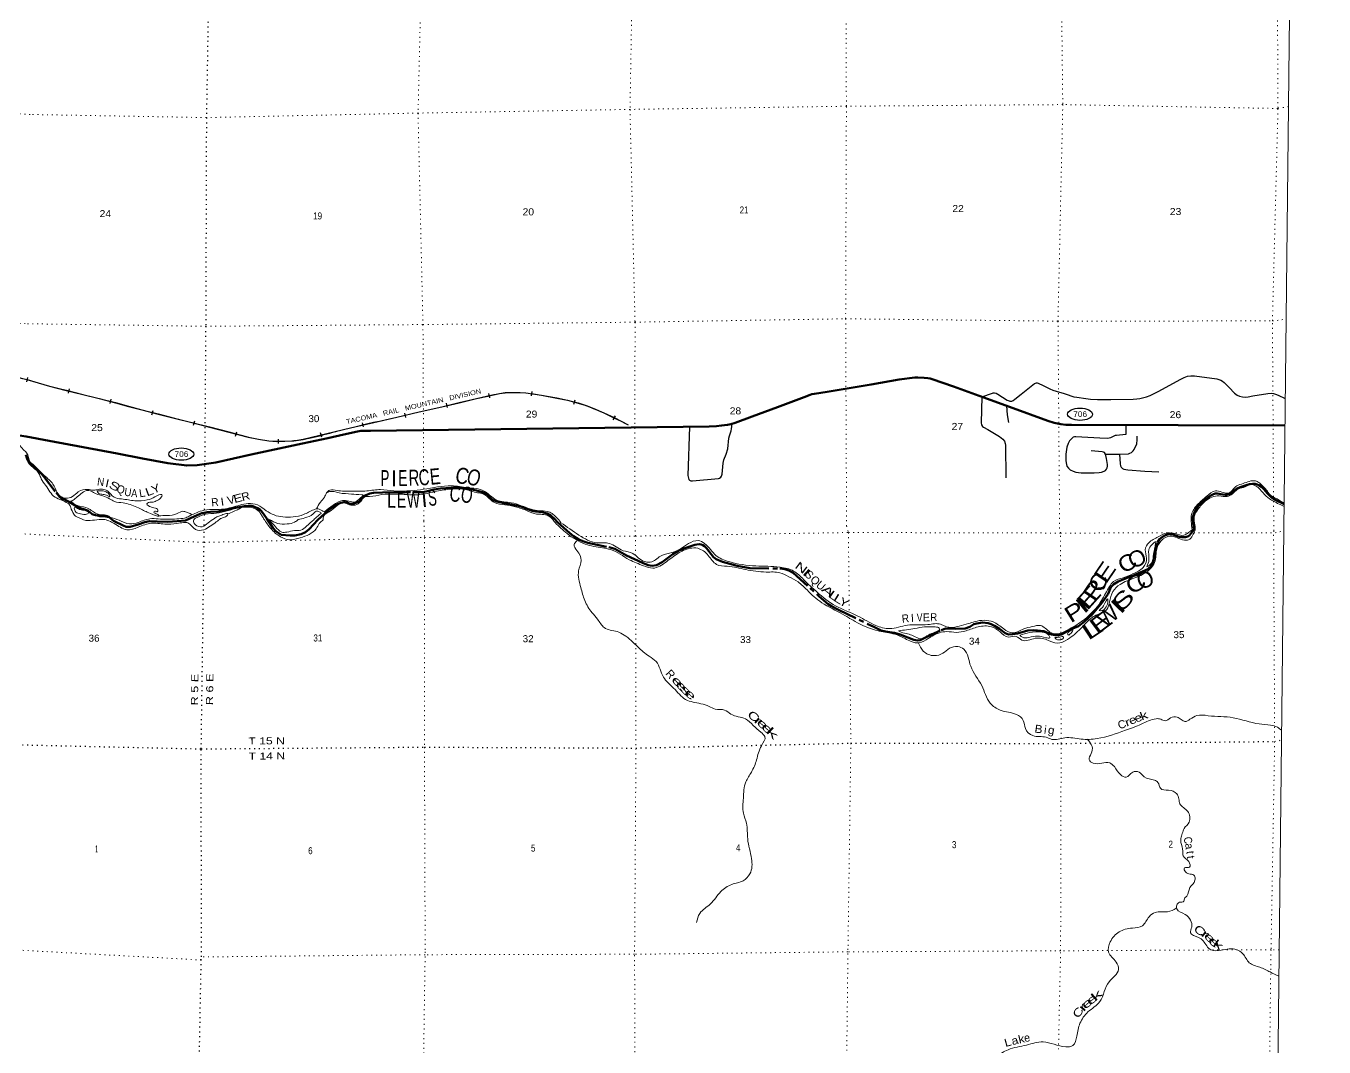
# Model space of a CAD drawing. Header units: feet. Extents: x -518066 to -250644, y -364975 to -177792.
# Drawn here: x -283086 to -250644, y -286384 to -260861 of the extents above; entities that cross this region are included whole.
import ezdxf
from ezdxf.enums import TextEntityAlignment as Align

# ---------------------------------------------------------------- set-up
doc = ezdxf.new("R2010")
doc.units = ezdxf.units.FT
doc.header["$LTSCALE"] = 80
doc.linetypes.add('DOTTED', pattern=[1.5, 0.3, -1.2])
doc.linetypes.add('LONG_DASH_SHORT_DASH', pattern=[9.9, 6, -1.2, 1.5, -1.2])
for name, color, linetype, lineweight in [('11', 7, 'LONG_DASH_SHORT_DASH', 60), ('17', 7, 'Continuous', 25), ('23', 7, 'Continuous', 70), ('29', 7, 'Continuous', 25), ('34', 7, 'Continuous', 25), ('39', 7, 'Continuous', 13), ('4', 7, 'Continuous', 25), ('41', 7, 'Continuous', 13), ('6', 7, 'DOTTED', 25), ('7', 7, 'DOTTED', 13)]:
    doc.layers.add(name, color=color, linetype=linetype, lineweight=lineweight)
doc.layers.add('12', color=7, linetype='Continuous')

msp = doc.modelspace()

# ---------------------------------------------------------------- linework, layer by layer
at = {"layer": '11'}
for points in [[(-283087.03, -271577.6), (-283039.49, -271708.12), (-283030.1, -271729.64), (-283020.43, -271745.38), (-283004.04, -271766.09), (-282988.03, -271782.85), (-282924.73, -271841.37), (-282699.25, -272059.5), (-282649.88, -272116.05), (-282328.86, -272526.43), (-282237.87, -272640.15), (-282199.79, -272668.74), (-282160.74, -272688.52), (-282109.95, -272708.78), (-282035.66, -272739.9), (-281965.95, -272782.08), (-281858.1, -272851.48), (-281812.28, -272877.45), (-281770.01, -272895.8), (-281613.94, -272944.95), (-281571.22, -272961.01), (-281542.3, -272975.05), (-281519.36, -272990.39), (-281449.11, -273047.19), (-281428, -273061.11), (-281409.1, -273070.74), (-281384.98, -273079.27), (-281351.89, -273088.63), (-281302.15, -273099.57), (-281236.92, -273110.01), (-281189.28, -273116), (-281167.81, -273117.21), (-281106.43, -273117.67), (-281088.37, -273118.76), (-281065.98, -273121.96), (-281048.03, -273126.66), (-281004.43, -273140.86)], [(-275790.2, -273204.27), (-275527.43, -272960.39), (-275339.8, -272831.1), (-275217.1, -272778.24), (-275097.38, -272753.93), (-275059.24, -272765.69), (-275007.99, -272794.53), (-274969.52, -272807.98), (-274904.31, -272801.76), (-274841.74, -272784.84), (-274762.1, -272747.46), (-274729.7, -272720.61), (-274666.64, -272638.9), (-274633.19, -272609.36), (-274570.34, -272578.75), (-274490.04, -272549.29), (-274403.18, -272533.41), (-274174.47, -272520.86), (-273420.93, -272515.16), (-273180.09, -272510.43), (-273085.41, -272494.88), (-272894.73, -272446.76), (-272723.77, -272424.25), (-272455.43, -272404.02), (-272233.79, -272404.34), (-272145.84, -272412.09), (-272069.96, -272421.71), (-271955.25, -272446.32), (-271934.71, -272448.75), (-271791.44, -272484.8), (-271677.24, -272517.13), (-271605.29, -272543.05), (-271559.67, -272564.79), (-271515.9, -272603.41), (-271466.42, -272661.15), (-271411.38, -272710.5), (-271319.81, -272747.72), (-271174.87, -272783.16), (-270784.36, -272854.54), (-270694.6, -272880.62), (-270554.32, -272936.04), (-270472.59, -272967.21), (-270406.61, -272987), (-270351.93, -272996), (-270183.71, -273011.47), (-270058.74, -273049.02), (-269956.36, -273106.67), (-269880.98, -273169.87), (-269791.59, -273275.95)], [(-253900.27, -273458.16), (-253924.73, -273200.04), (-253923.08, -273143.16), (-253910.26, -273092.39), (-253887.37, -273033.77), (-253853.7, -272964.87), (-253811.13, -272896.36), (-253747.81, -272816.98), (-253630.2, -272705.43), (-253489.49, -272607), (-253420.05, -272568.79), (-253367.13, -272550.91), (-253344.05, -272547.39), (-253313.7, -272547.3), (-253174.78, -272574.02), (-253117.83, -272577.28), (-253070.58, -272577.04), (-253010.98, -272566.09), (-252971.48, -272546.29), (-252934.14, -272515.64), (-252879.9, -272462.63), (-252830.29, -272427.51), (-252742.17, -272388.19), (-252590.53, -272335.22), (-252510.4, -272315.68), (-252434.27, -272305.04), (-252362.65, -272307.96), (-252317.53, -272320.46), (-252275.33, -272339.16), (-252206.69, -272383.41), (-252173.29, -272412.7), (-252142.71, -272447.8), (-252069.04, -272543.06), (-251954.18, -272649.7), (-251901.39, -272688.68), (-251852.56, -272714.13), (-251643.29, -272811.82)], [(-278973.76, -273165.69), (-279102.27, -273220.95), (-279308.02, -273241.54), (-279537.28, -273253.31), (-279804.75, -273247.43), (-280001.68, -273238.6), (-280119.25, -273268.02), (-280277.97, -273320.96), (-280483.72, -273379.79), (-280577.77, -273376.85), (-280657.13, -273344.49), (-280898.15, -273226.84), (-281004.44, -273140.86)], [(-278973.76, -273165.69), (-278732.81, -273057.63), (-278688.94, -273042.09), (-278633.26, -273028.18), (-278553.47, -273014.72), (-278472.55, -273004.21), (-278285.92, -272993.51), (-278217.34, -272983.52), (-277846.01, -272902.09), (-277621.98, -272864.59), (-277534.12, -272853.44), (-277501.22, -272851.91), (-277443.21, -272858.09), (-277376.69, -272877.21), (-277297.92, -272912.97), (-277233.15, -272955.66), (-277206.74, -272980.75), (-277152.78, -273053.61), (-277058.82, -273186.15)], [(-275790.2, -273204.27), (-276011.67, -273441.09), (-276101.99, -273510.37), (-276212.09, -273562.49), (-276369.65, -273594.82), (-276481.07, -273599.43), (-276707.86, -273578.32), (-276842.35, -273491.89), (-276918.83, -273404.15), (-277056.79, -273189.01)], [(-269791.59, -273275.95), (-269505.59, -273534.25), (-269505.59, -273534.25), (-269397.89, -273617.31), (-269272.43, -273695.28), (-269167.04, -273739.77), (-269046.38, -273781.56), (-268515.99, -273890.88), (-268367.47, -273932.13), (-268081.04, -274099.08), (-267680.69, -274284.14), (-267539.11, -274335.67), (-267432.87, -274351.98), (-267328.82, -274335.66), (-267187.9, -274265.48), (-266916.36, -274061.48), (-266810.78, -273996.84), (-266667.5, -273934.59), (-266365.58, -273828.83), (-266315.34, -273819.13), (-266255.73, -273817.84), (-266212.61, -273824.6), (-266170.95, -273839.04), (-266123.62, -273868.05), (-266077.01, -273912.3), (-265906.46, -274139.52), (-265839.47, -274191.08), (-265680.03, -274257.2), (-265309.5, -274355.56), (-264995.86, -274410.01), (-264248.99, -274426.37), (-264119.87, -274443.01), (-264023.66, -274472.48), (-263914.34, -274533.49), (-263258.43, -275120.26), (-263040.46, -275312.09), (-262954.53, -275367.53), (-262776.05, -275453.34), (-261899.32, -275882.44), (-261713.64, -275970.81), (-261602.14, -275997.71), (-261379.49, -276026.64), (-261234.94, -276071.98), (-260896.53, -276201.46), (-260801.53, -276220.49), (-260737.22, -276211.97), (-260667.8, -276181.37), (-260210.75, -275963.23), (-260097.22, -275924.8), (-259853.54, -275931.1), (-259609.35, -275924.63), (-259500.13, -275876.38), (-259398.04, -275816.61), (-259318.15, -275793), (-259182.43, -275776.01), (-259041.6, -275787.34), (-258958.89, -275815.65), (-258883.55, -275853.11), (-258758.24, -275930.71), (-258614.33, -276039.21), (-258527.94, -276068.32), (-258419.79, -276067.78), (-258304.5, -276047.68), (-258050.05, -275972.39), (-257902.51, -275963.67), (-257801.77, -275968.32), (-257645.12, -275991.42), (-257453.96, -276069.97), (-257364.43, -276090.51), (-257283.84, -276088.33), (-257203.79, -276070.2), (-256960.84, -275937.43), (-256783.54, -275860.72), (-256629.81, -275751.09), (-256438.58, -275569.45), (-256185.57, -275272.3), (-256042.36, -275057.65), (-255968.83, -274887.04), (-255894.65, -274815.2), (-255788.99, -274750.83), (-255371.25, -274581.04), (-255050.43, -274437.58), (-254966.61, -274362.4), (-254911.1, -274248.89), (-254803.54, -273770.07), (-254753.42, -273689.02), (-254682.3, -273626.87), (-254603.55, -273586.03), (-254546.31, -273572.1), (-254494.99, -273567.53), (-254457.35, -273567.8), (-254397.84, -273579.84), (-254262.11, -273628.5), (-254208, -273639.98), (-254156.22, -273640.28), (-254106.32, -273635.97), (-254059.43, -273625.3), (-254034.75, -273614.85), (-254008.67, -273596.52), (-253994.02, -273579.68), (-253900.27, -273458.16)]]:
    msp.add_lwpolyline(points, dxfattribs=at)
at = {"layer": '17'}
for centre in [(-256742.79, -270565.91), (-279203.09, -271563.63)]:
    msp.add_ellipse(centre, major_axis=(309.24, -1), ratio=0.500121, dxfattribs=at)
at = {"layer": '23'}
for points in [[(-283081.44, -271126.19), (-282507.57, -271229.34), (-281657.28, -271389.65), (-280808.96, -271545.92), (-280173.3, -271672.17), (-279543.58, -271788.31), (-279065.92, -271851.27), (-278806.77, -271837.01), (-278344.14, -271772.69), (-277460.39, -271569.29), (-276174.25, -271299.03), (-275542.26, -271167.83), (-275139.58, -271068.8), (-274798.97, -270997.69), (-274718.3, -270984.94), (-274639.27, -270981.47), (-274473.83, -270980.12), (-266007.45, -270869.44), (-265824.56, -270860.99), (-265700.49, -270851.76), (-265554.96, -270833.36), (-265469.64, -270813.28), (-265359.76, -270778.6), (-264938.47, -270621.41), (-264301.51, -270385.67), (-263640.32, -270136.07), (-263484.82, -270079.51), (-263443, -270066.12), (-263382.43, -270053.87), (-263064.6, -270006.38), (-262712.54, -269951.15), (-261964.09, -269824.99), (-261265.81, -269694.37), (-260871.67, -269649.57), (-260794.06, -269646.95), (-260640.16, -269656.99), (-260546.48, -269667.03), (-260491.27, -269677.07), (-260436.13, -269691.6), (-259901.38, -269869.25), (-259260.73, -270108.16), (-258503.9, -270384.29), (-257550.83, -270728.51), (-257385.64, -270777.32), (-257222.14, -270811.84), (-257092.9, -270827.52), (-256955.16, -270834.29), (-251622.2, -270848.94)], [(-283081.44, -271126.19), (-283413.13, -271068.71)]]:
    msp.add_lwpolyline(points, dxfattribs=at)
at = {"layer": '29'}
for p, q in [((-255599.33, -270838.15), (-255595.32, -271071.48)), ((-256104.95, -271564.45), (-255755.69, -271566.94))]:
    msp.add_line(p, q, dxfattribs=at)
for points in [[(-259198.43, -270130.89), (-258933.58, -270035.63), (-258909.16, -270031.38), (-258878.39, -270031.38), (-258834.86, -270039.88), (-258793.48, -270061.12), (-258559.98, -270218.28), (-258514.33, -270235.27), (-258495.22, -270239.52), (-258466.57, -270239.52), (-258444.28, -270237.4), (-258414.56, -270224.65), (-258368.93, -270188.55), (-258211.84, -270061.12), (-257876.45, -269802.01), (-257854.15, -269789.26), (-257830.8, -269782.89), (-257809.57, -269782.89), (-257787.29, -269789.26), (-257664.18, -269844.48), (-257494.36, -269933.69), (-257424.29, -269965.54), (-257341.52, -269993.15), (-257141.98, -270044.13), (-257084.65, -270063.24), (-256925.46, -270120.58), (-256893.6, -270129.08), (-256825.67, -270141.82), (-256594.31, -270175.8), (-256480.73, -270186.42), (-256302.42, -270194.91), (-255970.22, -270201.29), (-255414.06, -270192.8), (-255324.9, -270184.29), (-255248.49, -270171.55), (-255082.91, -270133.33)], [(-255082.91, -270133.33), (-254987.39, -270097.21), (-254770.87, -269986.77), (-254240.18, -269697.93), (-254138.29, -269646.96), (-254057.62, -269617.22), (-253972.71, -269608.73), (-253883.56, -269608.73), (-253318.91, -269685.18), (-253269.02, -269697.93), (-253225.5, -269714.92), (-253177.75, -269742.53), (-253136.35, -269774.39), (-253017.48, -269901.82), (-252877.37, -270041.99), (-252812.63, -270086.6), (-252758.5, -270114.2), (-252683.14, -270131.2), (-252605.66, -270135.44), (-252540.92, -270131.2), (-252427.35, -270109.96), (-252045.26, -270046.24), (-251951.86, -270041.99), (-251904.1, -270050.49), (-251858.45, -270063.23), (-251789.47, -270090.84), (-251616.46, -270173.67)], [(-259198.43, -270130.89), (-259213.8, -270780.05), (-259204.24, -270831.02), (-259179.84, -270869.26), (-259155.42, -270890.49), (-259048.23, -270949.96), (-258751.05, -271124.12), (-258673.56, -271189.95), (-258632.17, -271243.05), (-258609.88, -271294.02), (-258602.46, -271340.75), (-258598.21, -272152.05)], [(-258517.53, -270776.33), (-258551.51, -270584.66), (-258573.17, -270359.27)], [(-266503.78, -270885.2), (-266543.04, -272098.98), (-266530.3, -272162.7), (-266517.56, -272196.68), (-266499.52, -272217.91), (-266483.6, -272226.41), (-266465.56, -272232.78), (-266428.41, -272230.66), (-265778.86, -272175.44), (-265754.44, -272166.94), (-265719.42, -272141.46), (-265701.38, -272113.85), (-265685.46, -272065), (-265658.92, -271791.02), (-265643, -271708.2), (-265583.57, -271563.78), (-265545.36, -271432.1), (-265515.64, -271164.5), (-265501.84, -271102.91), (-265485.92, -271058.31), (-265462.04, -270979.71), (-265451.96, -270930.88), (-265438.3, -270803.39)], [(-255595.32, -271071.48), (-255831.23, -271094.37), (-255860.93, -271100.74), (-255899.16, -271115.61), (-255979.82, -271158.09), (-256013.77, -271164.46), (-256043.5, -271168.71), (-256247.28, -271164.46), (-256850.14, -271130.48), (-256877.72, -271130.48), (-256913.82, -271143.22), (-256964.77, -271187.82), (-257002.96, -271228.17), (-257041.18, -271300.38), (-257068.78, -271391.71), (-257096.38, -271567.99), (-257098.48, -271644.45), (-257096.38, -271733.65), (-257081.5, -271822.85), (-257068.78, -271861.08), (-257032.68, -271914.17), (-256985.99, -271954.53), (-256915.93, -271992.75), (-256845.89, -272016.12), (-256782.19, -272026.74), (-256716.41, -272030.99), (-256391.63, -272028.86), (-256264.25, -272022.49), (-256204.83, -272011.87), (-256139.01, -271990.63), (-256107.18, -271969.39), (-256081.69, -271941.78), (-256066.85, -271905.68), (-256056.22, -271863.2), (-256056.24, -271818.6), (-256079.59, -271672.06), (-256104.95, -271564.45)], [(-255755.69, -271566.94), (-255531.92, -271553.12), (-255495.28, -271542.5), (-255457.63, -271521.26), (-255429.47, -271498.97), (-255410.93, -271478.79), (-255392.85, -271449.05), (-255326.02, -271304.63), (-255319.62, -271283.39), (-255315.4, -271234.55), (-255311.16, -271115.61)], [(-256104.95, -271564.45), (-256130.53, -271525.51), (-256151.74, -271512.77), (-256185.72, -271506.4), (-256463.8, -271483.03)], [(-255755.69, -271566.94), (-255741, -271803.74), (-255730.9, -271854.71), (-255713.41, -271886.57), (-255682.08, -271919.49), (-255647.6, -271935.42), (-255547.83, -271952.41), (-255121.17, -271990.64), (-254775.16, -272005.51)]]:
    msp.add_lwpolyline(points, dxfattribs=at)
at = {"layer": '34'}
for p, q in [((-283067.46, -269753.67), (-283036.55, -269647.46)), ((-282024.79, -270040.84), (-281998.92, -269933.3)), ((-280984.58, -270297.58), (-280957.22, -270190.41)), ((-271493.57, -270156.91), (-271517.2, -270048.85)), ((-270450.27, -270107.22), (-270434.59, -269997.73)), ((-269391.53, -270315.72), (-269363.91, -270208.61)), ((-279936.29, -270581.2), (-279909.36, -270473.92)), ((-273595.34, -270643.68), (-273620.11, -270535.88)), ((-272550.88, -270400.46), (-272576.03, -270292.75)), ((-278895.88, -270840.15), (-278868.83, -270732.9)), ((-274653.97, -270884.82), (-274678.83, -270777.04)), ((-268406.3, -270702.72), (-268356.05, -270604.19)), ((-277845.48, -271113.2), (-277817.49, -271006.19)), ((-276777.43, -271295.86), (-276778.58, -271185.25)), ((-275695.08, -271138.1), (-275721.36, -271030.65))]:
    msp.add_line(p, q, dxfattribs=at)
for points in [[(-283380.45, -269624.67), (-283063.76, -269697.98)], [(-283063.74, -269697.98), (-282777.66, -269778.82), (-282496.22, -269860.73), (-282080.4, -269968.62), (-281662.53, -270069.13), (-281256.53, -270171.81), (-280850.76, -270275.39), (-280521.21, -270367.15), (-280191.52, -270458.15), (-279784.69, -270560.27), (-279377.81, -270662.35), (-278939.87, -270772.74), (-278501.96, -270883.21), (-278014.94, -271009.73), (-277528.03, -271137.12), (-277272.23, -271191.02), (-277012.97, -271228.06), (-276814.48, -271241.64), (-276615.8, -271239.57), (-276387.83, -271227.11), (-276161.89, -271193.34), (-275566.13, -271047.67), (-274972.1, -270902.16), (-274396.37, -270769.38), (-273820.6, -270636.75), (-273255.92, -270506.98), (-272691.25, -270377.18), (-272257.32, -270275.83), (-271823.57, -270173.64), (-271539.44, -270108.38), (-271253.71, -270045.88), (-271108.21, -270026.42), (-270961.71, -270020.22), (-270777.71, -270019.24), (-270593.77, -270031.52), (-270205.08, -270087.17), (-269819.21, -270159.02), (-269550.06, -270215.75), (-269283.69, -270284.44), (-269088.32, -270349.39), (-268896.93, -270424.71), (-268640.4, -270532.86), (-268388.56, -270650.48), (-268213.51, -270739.75), (-268038.52, -270828.98)], [(-283059.78, -269699.03), (-282778.28, -269780.94), (-282496.8, -269862.85), (-282080.94, -269970.76), (-281663.05, -270071.27), (-281257.07, -270173.95), (-280851.32, -270277.51), (-280521.79, -270369.27), (-280192.08, -270460.27), (-279785.23, -270562.41), (-279378.35, -270664.49), (-278940.41, -270774.88), (-278502.5, -270885.35), (-278015.5, -271011.85), (-277528.53, -271139.26), (-277272.61, -271193.18), (-277013.21, -271230.24), (-276814.54, -271243.84), (-276615.72, -271241.77), (-276387.61, -271229.31), (-276161.47, -271195.5), (-275565.61, -271049.81), (-274971.6, -270904.3), (-274395.87, -270771.52), (-273820.1, -270638.89), (-273255.42, -270509.12), (-272690.75, -270379.32), (-272256.82, -270277.97), (-271823.07, -270175.78), (-271538.96, -270110.52), (-271253.33, -270048.04), (-271108.01, -270028.62), (-270961.65, -270022.42), (-270777.77, -270021.44), (-270593.99, -270033.7), (-270205.44, -270089.35), (-269819.63, -270161.18), (-269550.56, -270217.89), (-269284.31, -270286.56), (-269089.08, -270351.45), (-268897.77, -270426.75), (-268641.3, -270534.88), (-268389.52, -270652.46), (-268214.51, -270741.71), (-268039.52, -270830.94)], [(-283059.78, -269699.03), (-282778.28, -269780.94), (-282496.8, -269862.85), (-282080.94, -269970.76), (-281663.05, -270071.27), (-281257.07, -270173.95), (-280851.32, -270277.51), (-280521.79, -270369.27), (-280192.08, -270460.27), (-279785.23, -270562.41), (-279378.35, -270664.49), (-278940.41, -270774.88), (-278502.5, -270885.35), (-278015.5, -271011.85), (-277528.53, -271139.26), (-277272.61, -271193.18), (-277013.21, -271230.24), (-276814.54, -271243.84), (-276615.72, -271241.77), (-276387.61, -271229.31), (-276161.47, -271195.5), (-275565.61, -271049.81), (-274971.6, -270904.3), (-274395.87, -270771.52), (-273820.1, -270638.89), (-273255.42, -270509.12), (-272690.75, -270379.32), (-272256.82, -270277.97), (-271823.07, -270175.78), (-271538.96, -270110.52), (-271253.33, -270048.04), (-271108.01, -270028.62), (-270961.65, -270022.42), (-270777.77, -270021.44), (-270593.99, -270033.7), (-270205.44, -270089.35), (-269819.63, -270161.18), (-269550.56, -270217.89), (-269284.31, -270286.56), (-269089.08, -270351.45), (-268897.77, -270426.75), (-268641.3, -270534.88), (-268389.52, -270652.46), (-268214.51, -270741.71), (-268039.52, -270830.94)], [(-283059.47, -269697.97), (-282777.97, -269779.88), (-282496.51, -269861.79), (-282080.67, -269969.69), (-281662.79, -270070.2), (-281256.8, -270172.88), (-280851.04, -270276.45), (-280521.5, -270368.21), (-280191.8, -270459.21), (-279784.96, -270561.34), (-279378.08, -270663.42), (-278940.14, -270773.81), (-278502.23, -270884.28), (-278015.22, -271010.79), (-277528.28, -271138.19), (-277272.42, -271192.1), (-277013.09, -271229.15), (-276814.51, -271242.74), (-276615.76, -271240.67), (-276387.72, -271228.21), (-276161.68, -271194.42), (-275565.87, -271048.74), (-274971.85, -270903.23), (-274396.12, -270770.45), (-273820.35, -270637.82), (-273255.67, -270508.05), (-272691, -270378.25), (-272257.07, -270276.9), (-271823.32, -270174.71), (-271539.2, -270109.45), (-271253.52, -270046.96), (-271108.11, -270027.52), (-270961.68, -270021.32), (-270777.74, -270020.34), (-270593.88, -270032.61), (-270205.26, -270088.26), (-269819.42, -270160.1), (-269550.31, -270216.82), (-269284, -270285.5), (-269088.7, -270350.42), (-268897.35, -270425.73), (-268640.85, -270533.87), (-268389.04, -270651.47), (-268214.01, -270740.73), (-268039.02, -270829.96)], [(-283059.47, -269697.97), (-282777.97, -269779.88), (-282496.51, -269861.79), (-282080.67, -269969.69), (-281662.79, -270070.2), (-281256.8, -270172.88), (-280851.04, -270276.45), (-280521.5, -270368.21), (-280191.8, -270459.21), (-279784.96, -270561.34), (-279378.08, -270663.42), (-278940.14, -270773.81), (-278502.23, -270884.28), (-278015.22, -271010.79), (-277528.28, -271138.19), (-277272.42, -271192.1), (-277013.09, -271229.15), (-276814.51, -271242.74), (-276615.76, -271240.67), (-276387.72, -271228.21), (-276161.68, -271194.42), (-275565.87, -271048.74), (-274971.85, -270903.23), (-274396.12, -270770.45), (-273820.35, -270637.82), (-273255.67, -270508.05), (-272691, -270378.25), (-272257.07, -270276.9), (-271823.32, -270174.71), (-271539.2, -270109.45), (-271253.52, -270046.96), (-271108.11, -270027.52), (-270961.68, -270021.32), (-270777.74, -270020.34), (-270593.88, -270032.61), (-270205.26, -270088.26), (-269819.42, -270160.1), (-269550.31, -270216.82), (-269284, -270285.5), (-269088.7, -270350.42), (-268897.35, -270425.73), (-268640.85, -270533.87), (-268389.04, -270651.47), (-268214.01, -270740.73), (-268039.02, -270829.96)]]:
    msp.add_lwpolyline(points, dxfattribs=at)
at = {"layer": '34', "lineweight": 13}
for points in [[(-314373.46, -259572.88), (-314089.7, -259784.09), (-313482.81, -259880.42), (-312556.62, -260050.23), (-311592.44, -260246.57), (-310987.68, -260562.31), (-310179.4, -261061.18), (-309762.15, -261204.03), (-309327.75, -261445.69), (-308654.8, -261993.61), (-307969.63, -262527.54), (-307521.76, -262833.75), (-306756.92, -263245.64), (-306074.28, -263624.53), (-305757.46, -263953.67), (-305345.19, -264402.48), (-304913.23, -264688.41), (-303934.95, -265090.23), (-303610.23, -265228.19), (-303223.15, -265399.99), (-302497.89, -265625.78), (-301664.1, -265862.62), (-301339.68, -265955.22), (-300766.88, -266322.05), (-300517.72, -266779.39), (-300284.29, -267198.33), (-300033.87, -267732.19), (-299841.27, -268003.78), (-299622.81, -268098.45), (-299367.09, -268086.77), (-299038, -267981.17), (-298472.43, -267773.11), (-297862.18, -267523.2), (-297523.79, -267496.2), (-297035.25, -267551.15), (-296430.74, -267685.71), (-295484.56, -267869.8), (-294634.68, -268022.78), (-293610.05, -268211.63), (-292744.04, -268360.74), (-291410.09, -268614.93), (-290238.5, -268799.14), (-289450.89, -268939.45), (-289128.97, -268950.55), (-288494.79, -268930.37), (-287719.65, -268903.47), (-287027.51, -268926.11), (-286101.04, -269067.74), (-285327.49, -269203.89), (-284516.1, -269382.68), (-283700.58, -269549.43), (-283059.82, -269697.76)], [(-283060.09, -269700.09), (-282497.09, -269863.91), (-281663.31, -270072.34), (-280851.6, -270278.57), (-280192.36, -270461.33), (-279378.62, -270665.56), (-278502.77, -270886.42), (-277528.78, -271140.33), (-277013.33, -271231.33), (-276615.68, -271242.87), (-276161.26, -271196.58), (-274971.35, -270905.37), (-273819.85, -270639.96), (-272690.5, -270380.39), (-271822.82, -270176.85), (-271253.14, -270049.12), (-270961.62, -270023.52), (-270594.1, -270034.79), (-269819.84, -270162.26), (-269284.62, -270287.62), (-268898.19, -270427.77), (-268390, -270653.45), (-268040.02, -270831.92)], [(-283060.09, -269700.09), (-282497.09, -269863.91), (-281663.31, -270072.34), (-280851.6, -270278.57), (-280192.36, -270461.33), (-279378.62, -270665.56), (-278502.77, -270886.42), (-277528.78, -271140.33), (-277013.33, -271231.33), (-276615.68, -271242.87), (-276161.26, -271196.58), (-274971.35, -270905.37), (-273819.85, -270639.96), (-272690.5, -270380.39), (-271822.82, -270176.85), (-271253.14, -270049.12), (-270961.62, -270023.52), (-270594.1, -270034.79), (-269819.84, -270162.26), (-269284.62, -270287.62), (-268898.19, -270427.77), (-268390, -270653.45), (-268040.02, -270831.92)]]:
    msp.add_spline(points, degree=3, dxfattribs=at)
at = {"layer": '39'}
for points in [[(-286313.08, -271393.56), (-286211.86, -271361.75), (-285948.73, -271416.58), (-285637.95, -271538.3), (-285274.55, -271630.31), (-284990.83, -271637.02), (-284604.82, -271473.57), (-284148.77, -271351.05), (-283660.85, -271263.05), (-283346.96, -271272.06), (-283231.08, -271359.72), (-283127.5, -271471.43), (-283086.15, -271506.66)], [(-283086.15, -271506.66), (-283027.36, -271612.92), (-282992.33, -271735.9), (-282874.88, -271853.58), (-282743.52, -271987.46), (-282508.46, -272204.71), (-282413.03, -272314.15), (-282304.47, -272524.25), (-282206.98, -272627.67), (-282092.83, -272666.89), (-281923.71, -272626.14), (-281777.98, -272506.75), (-281542.4, -272446.48), (-281411.99, -272465.72), (-281315.45, -272452.49), (-281174.73, -272441.66), (-281048.57, -272485), (-280885.25, -272639.28), (-280696.82, -272683.17), (-280361.75, -272728.34), (-280058.23, -272708.88), (-279864.68, -272632.15), (-279725.51, -272571.03), (-279689.39, -272575.37), (-279704.04, -272639.59), (-279805.21, -272719.15), (-279904.04, -272762.53), (-280022.63, -272769.53), (-280067.17, -272807.35), (-280033.39, -272847.87), (-279887.25, -272903.45), (-279787.38, -272966.67), (-279805.79, -273002.71), (-279865.94, -272990.11), (-279892.28, -273014.01), (-279854.37, -273042.5), (-279808.35, -273063.02), (-279774.46, -273091.47), (-279768.57, -273105.6), (-279852.84, -273094.8), (-280055, -273014.6), (-280311.01, -272891.68), (-280479.16, -272825.85), (-280657.54, -272782.05), (-280872.16, -272745.98), (-280996.11, -272680.54), (-281164.18, -272606.66), (-281334.48, -272556.9), (-281456.43, -272491.48), (-281574.81, -272476.36), (-281712.14, -272555.6), (-281831.55, -272653.09), (-281930.68, -272728.64), (-281972.95, -272738.33)], [(-283088.03, -271636.46), (-283046.62, -271741.46), (-282955.28, -271858.9), (-282777.98, -272021.35), (-282728.66, -272120.32), (-282705.11, -272180.86), (-282594.09, -272342.72), (-282357.74, -272638.42), (-282193.69, -272712.26), (-282043.76, -272792), (-281995.88, -272828.62), (-281968.36, -272895.23), (-281887.57, -273066.88), (-281851.84, -273113.45), (-281813.88, -273130.96)], [(-281305.7, -272484.76), (-281155.01, -272482.06), (-281062.94, -272519.06), (-280991.36, -272600.14), (-280989.59, -272626.3), (-281043.64, -272605.71), (-281157.81, -272568.51), (-281268.09, -272545.42), (-281283.99, -272527.18), (-281305.51, -272484.76)], [(-275824.57, -272930.91), (-275727.61, -272763), (-275628.04, -272639.18), (-275570.82, -272533.1), (-275491.84, -272463.41), (-275311.11, -272471.03), (-274961.74, -272490.18), (-274569.93, -272481.56), (-274222.09, -272448.41), (-273892.94, -272481.47), (-273456.98, -272477.25), (-273153.1, -272442.3), (-272447.41, -272355.39), (-272052.08, -272401.1), (-271635.01, -272485.2), (-271497.33, -272586.97), (-271321.7, -272713.2), (-270958.69, -272778.73), (-270459.96, -272939.97), (-270259.42, -272977.93), (-270058.68, -272993.77), (-269833.02, -273140.55), (-269715.59, -273276.84)], [(-275659.95, -273205.92), (-275643.07, -273104.1), (-275504.8, -273002.26), (-275314.6, -272853.1), (-275147.22, -272782.17), (-275000.99, -272827.7), (-274858.44, -272837), (-274716.97, -272743.72), (-274623.57, -272635.94), (-274496.88, -272620.96), (-274189.11, -272575.4), (-273861.56, -272564.2), (-273676.77, -272567.83), (-273327.07, -272579.51), (-273153.1, -272561.11), (-272776.03, -272483.23), (-272401.93, -272434.23), (-272102.74, -272448.92), (-271798.12, -272528.02), (-271659.77, -272557.39), (-271506.13, -272671.36), (-271378.51, -272775.04), (-271115.83, -272827.62), (-270851.14, -272880.23), (-270556.75, -272979.34), (-270324.49, -273063.84), (-270185.93, -273069.07), (-270019.57, -273110.76), (-269919.95, -273200.12), (-269860.58, -273275.11)], [(-275631.4, -273007.18), (-275406.86, -272836.2), (-275174.79, -272721.6), (-275020.26, -272739.04), (-274871.8, -272760.46), (-274716.12, -272651.21), (-274665.28, -272583.28), (-274693.36, -272579.02), (-274950.33, -272560.67), (-275259.42, -272529.8), (-275500.22, -272501.54), (-275568.63, -272529.32)], [(-253941.45, -273457.55), (-253963.86, -273239.67), (-253954.26, -273068.81), (-253817.53, -272834.71), (-253572.45, -272615.65), (-253360.32, -272484.78), (-253199.87, -272512.33), (-253027.32, -272535.97), (-252915.98, -272442.43), (-252822.78, -272356.77), (-252667.56, -272297.8), (-252357.61, -272234.15), (-252271.59, -272273.12), (-252187.92, -272350.28), (-252082.47, -272461.81), (-251987.14, -272581.3), (-251817.32, -272683.35), (-251711.41, -272744.61), (-251643.5, -272783.46)], [(-253861.14, -273458.16), (-253872.34, -273337), (-253888.51, -273127.71), (-253794.42, -272943.52), (-253603.63, -272730.01), (-253267.02, -272606.26), (-253068.3, -272624.1), (-252935.12, -272558.9), (-252811.56, -272447.37), (-252658.4, -272394.41), (-252438.79, -272323.94), (-252247.02, -272442.27), (-252091.89, -272612.56), (-251908.24, -272740.87), (-251768.26, -272810.48), (-251643.83, -272873.71)], [(-281972.95, -272738.33), (-281843.23, -272831.98), (-281586.73, -272900.59), (-281452.79, -272972.16), (-281346.95, -273041.46), (-281164.51, -273081.28), (-281018.15, -273112.73), (-280995.53, -273141.04)], [(-279120.59, -273164.05), (-279007.28, -273114.29), (-278634.28, -272964.73), (-278352.85, -272945.08), (-278151.89, -272936.79), (-277741.18, -272837.83), (-277533.91, -272799.43), (-277303.21, -272833.63), (-277079.54, -272978.38), (-276881.63, -273084.69), (-276665.11, -273132.85), (-276405.95, -273131.1), (-276148.29, -273073.03), (-275892.06, -272952.61), (-275815.53, -272931.16), (-275695.33, -272968.41), (-275631.4, -273007.18)], [(-281880.11, -272910.08), (-281840.87, -273012.99), (-281724.72, -273052.22), (-281552.02, -273059.77), (-281521.62, -273029.87), (-281571.45, -272987.2), (-281705.76, -272955.86), (-281799.83, -272918.83), (-281869.92, -272894.08), (-281880.11, -272910.08)], [(-281813.88, -273130.96), (-281587.52, -273218.71), (-281149.21, -273196.67), (-280878.94, -273297.79), (-280569, -273451.6), (-280283.04, -273391.91), (-279952.45, -273290.4), (-279619.1, -273313.65), (-279317.51, -273298.38), (-279150.44, -273271.78), (-279040.01, -273280.86), (-278846.76, -273447.65), (-278643.85, -273453.58), (-278482.17, -273362.56), (-278328.4, -273259.38), (-278225.26, -273174.86)], [(-279120.59, -273164.05), (-279314.32, -273181.72), (-279781.55, -273181.96), (-279988.68, -273180.26), (-280279.8, -273269.22), (-280497.24, -273309.43), (-280755.54, -273216.46), (-280995.53, -273141.04)], [(-279766.1, -273102.82), (-279559.57, -273097.38), (-279308.04, -273051.32), (-279162.86, -272992.26), (-279074.68, -273015.16), (-278986.17, -273050.53), (-278932.64, -273079.81)], [(-278852.66, -273167.24), (-278599, -273061.57), (-278325.6, -273039.84), (-278053.85, -272979.88), (-277769.96, -272909.97), (-277532.69, -272885.91), (-277358.3, -272927.67), (-277234.68, -273029.3), (-277183.19, -273110.2), (-277137.15, -273188.06)], [(-278374.86, -273173), (-278295.77, -273119.69), (-278187.56, -273087.51), (-278074.47, -273048.5), (-278039.38, -273056.3), (-278051.07, -273087.51), (-278156.36, -273149.92), (-278225.26, -273174.86)], [(-278040.35, -273057.27), (-277974.06, -273033.87), (-277825.88, -272963.65), (-277728.39, -272916.84), (-277691.34, -272897.34)], [(-276281.24, -273198.36), (-276116.92, -273157.77), (-275909.08, -273057.03), (-275803.97, -272985.56), (-275735.93, -273014.31), (-275704.01, -273038.72), (-275722.26, -273056.66), (-275815.34, -273130.26), (-275889.59, -273203.11)], [(-278374.86, -273173), (-278535.63, -273283.59), (-278683.27, -273376.76), (-278849.62, -273332.95), (-278895.01, -273250.04), (-278891.94, -273204.04), (-278852.66, -273167.24)], [(-277137.15, -273188.06), (-276969.55, -273421.02), (-276722.45, -273628.56), (-276498.14, -273703.34), (-276230.35, -273653.3), (-276006.44, -273568.89), (-275834.2, -273427.66), (-275754.52, -273297.64), (-275659.95, -273205.92)], [(-276995.41, -273195.45), (-276803.48, -273293.82), (-276558.44, -273306.18), (-276373.15, -273265.68), (-276281.24, -273198.36)], [(-275889.59, -273203.11), (-276072.69, -273363.06), (-276218.4, -273464.29), (-276377.27, -273474.87), (-276566.55, -273513.33), (-276693.14, -273512.14), (-276850.55, -273377.88), (-276945.93, -273270.35), (-276995.41, -273195.45)], [(-269860.58, -273275.11), (-269561.51, -273546.94), (-269108.01, -273812.74), (-268672.91, -273909.38), (-268476.38, -273949.45), (-268006.68, -274203.33), (-267652.5, -274353.53), (-267422.01, -274414.04), (-267080.76, -274252.27), (-266793.32, -274045.73), (-266492.61, -273917.79), (-266297.68, -273917.6), (-266034.2, -274095.11), (-265825.46, -274320.39), (-265558.66, -274367.16), (-265097.27, -274447.95), (-264585.46, -274511.1), (-264242, -274528.41), (-264021.94, -274627.04), (-263788.14, -274758), (-263565.09, -274959.27), (-263198.52, -275276.57), (-262674.9, -275563.15), (-262251.32, -275806.55), (-261855, -275963.17), (-261475.96, -276039.16), (-261263.57, -276101.51), (-260959.6, -276249.22), (-260758.97, -276281.28), (-260534.83, -276174.75), (-260258.07, -276030.48), (-260074.89, -276000.01), (-259835.94, -276018.35), (-259590.37, -275978.41), (-259287.94, -275880.65), (-258956.36, -275879.74), (-258748.57, -276000.4), (-258530.89, -276135.23), (-258337.83, -276120.94), (-258196.05, -276210.8), (-257862.03, -276167.66), (-257526.97, -276221.11), (-257314.64, -276289.49), (-257054.46, -276195.37), (-256726.18, -275924.83), (-256442.07, -275649.86), (-256345.03, -275592.43), (-256149.52, -275504.99), (-256074.82, -275447.25), (-256006.04, -275255.6), (-255919.02, -274994.88), (-255742.42, -274819.49), (-255375.05, -274657.97), (-255001.11, -274442.18), (-254878.78, -274268.3), (-254821.04, -273922.8), (-254712.58, -273728.66), (-254490.34, -273610.04), (-254129.21, -273714.8), (-253998.76, -273687.08), (-253913.12, -273563.15), (-253861.14, -273458.16)], [(-269715.59, -273276.84), (-269264.51, -273587.95), (-268820.31, -273779.23), (-268504.96, -273794.27), (-268161.14, -273976.55), (-267920.67, -274043.19), (-267775.2, -274165.27), (-267446.53, -274254.87), (-267193.71, -274094.28), (-266941.83, -274026.23), (-266523.58, -273800.81), (-266287.69, -273724.56), (-266123.67, -273800.54), (-265843.29, -274094.89), (-265519.31, -274250.84), (-264845.16, -274357.77), (-264240.58, -274387.59), (-263899.96, -274487.36), (-263652.88, -274696.9), (-263312.44, -275013.96), (-262853.66, -275354.25), (-262291.57, -275613.03), (-261843.78, -275846.59), (-261500.93, -275924.25), (-261057.97, -275839.88), (-260545.37, -275824.58), (-260225.76, -275815.51), (-260109.72, -275866.9), (-259985.4, -275894.22), (-259760.01, -275862.14), (-259532.3, -275799.89), (-259367, -275749.14), (-258910.91, -275757.45), (-258649.43, -275932.92), (-258435.39, -276031.5), (-258147.02, -275931.61), (-257935.45, -275875.25), (-257730.21, -275849.01), (-257492.69, -276010.18), (-257330.39, -276057.98), (-257062.15, -275961.92), (-256862.62, -275854.86), (-256536.63, -275610.29), (-256203.85, -275223.06), (-256006.9, -274869.79), (-255905.03, -274747.5), (-255660.36, -274653.27), (-255412.16, -274550.99), (-255167.46, -274398.37), (-255078.69, -274163.81), (-255110.74, -273954.28), (-255022.55, -273778.06), (-254787.99, -273633.4), (-254571.99, -273536.84), (-254546.86, -273534.78), (-254373.16, -273548.77), (-254148.54, -273593.13), (-254027.27, -273523.85), (-253941.45, -273457.55)], [(-269321.46, -273728.48), (-269387.48, -273826.21), (-269314.61, -273973.77), (-269208.58, -274220.21), (-269273.48, -274479.14), (-269217.43, -274900.15), (-269122.19, -275220.93), (-268936.37, -275526.47), (-268801.33, -275686.68), (-268632.66, -275899.51), (-268314.16, -276001.08), (-268138.16, -276085.22), (-267797.49, -276380.15), (-267510.49, -276616.22), (-267334.98, -276748.64), (-267156.02, -277136.61), (-266899.54, -277410.62), (-266598.98, -277697.12), (-266216.2, -277801.31), (-266009.92, -277871.65), (-265861.88, -277937.42), (-265624.97, -277959.76), (-265467.24, -278061.84), (-265104.74, -278183.95), (-264909.42, -278344.72), (-264722.24, -278515.48), (-264616.83, -278625.11), (-264705.53, -278851.62), (-264825.63, -279204.58), (-264955.3, -279509.17), (-265094.43, -279755.33), (-265156.84, -280165.16), (-265154.58, -280539.4), (-265080.75, -280791.57), (-265048.49, -281180.17), (-265004.77, -281428.04), (-264950.99, -281676.01), (-264992.98, -282053.85), (-265163.53, -282227.28), (-265443.79, -282319.21), (-265722.92, -282499.67), (-265977.2, -282805.1), (-266244.85, -283042), (-266327.57, -283274.6)], [(-255069.71, -274375.58), (-255018.75, -274198.58), (-255026.33, -273953.06), (-254942.64, -273825.08), (-254851.55, -273759.55), (-254862.37, -273835.9), (-254871.06, -273900.2), (-254900.3, -274010.57), (-254928.59, -274225.58), (-255014.24, -274349.51), (-255068.78, -274377.17)], [(-256267.46, -275472.44), (-256153.74, -275354.81), (-256049.52, -275182.77), (-256048.34, -275265.27), (-256110.14, -275415.58), (-256195.15, -275475.14), (-256267.46, -275472.44)], [(-261278.41, -275978.65), (-260871.93, -275924.12), (-260628.35, -275882.15), (-260359.07, -275882.66), (-260260.95, -275917.79), (-260257.3, -275954.04), (-260455.21, -276050.76), (-260725.76, -276176.98), (-260913.92, -276102.78), (-261050.13, -276059.25), (-261208.47, -276017.53), (-261278.41, -275978.65)], [(-258245.09, -276091.64), (-258007.29, -276025.47), (-257685.65, -276014.4), (-257525.61, -276086.32), (-257500.15, -276152.95), (-257596.61, -276152.05), (-257805.2, -276111.86), (-258020.54, -276144.04), (-258183.31, -276142.51), (-258245.09, -276091.64)], [(-257055.09, -276058.55), (-257006.19, -275992.62), (-256919.45, -275959.23), (-256966.43, -276035.24), (-257035.24, -276082.88), (-257055.09, -276058.55)], [(-260777.06, -276287.76), (-260660.54, -276485.41), (-260382.37, -276600.69), (-260174.78, -276540.27), (-260002.73, -276417.15), (-259799.31, -276372.79), (-259647.29, -276442.62), (-259474.71, -276866.73), (-259200.25, -277350.15), (-258985.6, -277786.74), (-258734.18, -277964.13), (-258331.35, -278072.53), (-258162.01, -278218.98), (-258107.77, -278420.68), (-257924.69, -278599.44), (-257585.49, -278640.86), (-257446.65, -278692.9), (-257123.41, -278653.24), (-256715.79, -278685.24), (-256309.75, -278674.97), (-255608.32, -278466.29), (-255210.89, -278313.09), (-254841.78, -278177.74), (-254723.32, -278188.91), (-254617.23, -278230.14), (-254477.79, -278152.99), (-254314.83, -278134.4), (-254210.95, -278195.73), (-254119.02, -278246.9), (-253993.88, -278191.74), (-253824.12, -278096.76), (-253540.81, -278101.43), (-252914.35, -278153.59), (-252266.8, -278306.54), (-251977.73, -278337.42), (-251805.45, -278391.35), (-251706.07, -278466.04)], [(-257371.45, -276144.1), (-257250.79, -276135.18), (-257156.29, -276130.03), (-257172.85, -276178.16), (-257277.62, -276205.34), (-257335.77, -276192.72), (-257371.45, -276144.1)], [(-256565.46, -278690.81), (-256440.36, -278872.92), (-256462.23, -279049.76), (-256513.99, -279200.16), (-256412.38, -279287.63), (-256000.35, -279281.44), (-255884.74, -279375.07), (-255726.04, -279579.76), (-255591.99, -279639.37), (-255425.93, -279512.17), (-255263.17, -279513.7), (-255135.74, -279631.58), (-254883.35, -279712.42), (-254795.48, -279767.56), (-254730.67, -279917.05), (-254528.17, -279963.21), (-254324.13, -280055.67), (-254271.15, -280182.91), (-254246.24, -280303.86), (-254051.22, -280494.81), (-254015.74, -280762.72), (-254139.93, -280922.51), (-254185.91, -281044.36), (-254222.86, -281175.22), (-254219.79, -281269.81), (-254173.78, -281489.54), (-254166.91, -281606.29), (-254026.31, -281747.51), (-254002.95, -281887.49), (-254133.78, -281908.39), (-254106.62, -282005.21), (-253882.52, -282101.88), (-253869.61, -282216.68), (-253994.01, -282396.58), (-254074.54, -282611.09), (-254131.45, -282674.94), (-254148.19, -282741.17), (-254254.95, -282766.32), (-254324, -282838.1), (-254320.94, -282932.69), (-254115.31, -283067.41), (-253982.12, -283211.5), (-253949.7, -283384.83), (-253985.29, -283527.34), (-253777.49, -283645.98), (-253666.36, -283729.57), (-253472.81, -283953.76), (-253215.98, -283961.08), (-252826.01, -283950.66), (-252674.29, -284050.67), (-252511.77, -284275.52), (-252245.66, -284390.68), (-251989.61, -284507.76), (-251773.5, -284611.02)], [(-254336.83, -282914.43), (-254552.74, -283002.94), (-254864.38, -283018.12), (-255016.2, -283127.35), (-255183.24, -283351.11), (-255433.01, -283409.12), (-255767.58, -283506.57), (-255987.12, -283756), (-256029.88, -284011.1), (-255837.46, -284260.37), (-255781.06, -284446), (-256015.23, -284751.62), (-256136.3, -284999.95), (-256247.32, -285248.38), (-256543.32, -285507.15), (-256743.1, -285788.95), (-256822.75, -286116.14), (-256919.48, -286342.57), (-257100.71, -286379.09), (-257666.18, -286257.09), (-258078.92, -286333.69), (-258542.29, -286450.05), (-258825.45, -286630.48), (-259200.26, -287131.94), (-259437.81, -287373.14), (-259722.75, -287531.42), (-259980.54, -287786.52), (-260371.57, -288102.74), (-260637.85, -288404.03), (-260956.41, -288706.84), (-261214.92, -288835.19), (-261291.24, -289029.62), (-261359.25, -289197.98), (-261409.84, -289432.9), (-261454.95, -289722.19), (-261516.53, -289850.37), (-261554.02, -289980.79), (-261712.43, -290146.29), (-261881.86, -290408.25), (-261961.28, -290711.3), (-261933.83, -290979.14), (-261817.56, -291406.75), (-261773.96, -291666.69), (-261660.41, -291965.52), (-261497.38, -292339.25), (-261300.02, -292697.21), (-261168.78, -293034.43), (-260960.81, -293336.15), (-260821.75, -293496.39), (-260745.36, -293622.34)]]:
    msp.add_spline(points, degree=3, dxfattribs=at)
at = {"layer": '4', "lineweight": 13}
msp.add_lwpolyline([(-501256.99, -177792.42), (-469933.03, -178460.37), (-438608.17, -179085.23), (-407282.48, -179667), (-375956.02, -180205.68), (-344628.85, -180701.28), (-313301.03, -181153.78), (-281972.61, -181563.19), (-250643.67, -181929.5), (-252658.03, -364975.08), (-284238.76, -364605.82), (-315818.95, -364193.12), (-347398.54, -363736.98), (-378977.49, -363237.41), (-410555.71, -362694.39), (-442133.14, -362107.95), (-473709.75, -361478.07), (-505285.47, -360804.75)], close=True, dxfattribs=at)
msp.add_lwpolyline([(-501256.99, -177792.42), (-469933.03, -178460.37), (-438608.17, -179085.23), (-407282.48, -179667), (-375956.02, -180205.68), (-344628.85, -180701.28), (-313301.03, -181153.78), (-281972.61, -181563.19), (-250643.67, -181929.5), (-252658.03, -364975.08), (-284238.76, -364605.82), (-315818.95, -364193.12), (-347398.54, -363736.98), (-378977.49, -363237.41), (-410555.71, -362694.39), (-442133.14, -362107.95), (-473709.75, -361478.07), (-505285.47, -360804.75)], close=True, dxfattribs=at)
at = {"layer": '6'}
for p in [(-278629.99, -273074.48), (-278631.96, -273346.1)]:
    msp.add_line(p, (-278630.71, -273169.92), dxfattribs=at)
for points in [[(-278174.03, -227400.45), (-278198.91, -231296.95), (-278275.64, -236402.49), (-278392.54, -241923.81), (-278468.46, -247149.94), (-278529.93, -252541.02), (-278488.23, -257876.87), (-278576.65, -263151.16), (-278594.24, -268367.75), (-278629.15, -272963.69)], [(-278836.35, -310339.69), (-278678.01, -304991.57), (-278662.63, -299871.47), (-278694.66, -294668.43), (-278801.15, -289476.77), (-278804.17, -289378.16), (-278705.91, -284208.54), (-278701.12, -284132.13), (-278705.03, -278931.37), (-278634.97, -273769.53), (-278632.7, -273450.31)], [(-283176.81, -278829.51), (-278705.03, -278931.37), (-273126, -278887.2), (-267843.07, -278910.67), (-262470.24, -278788.11), (-257215.27, -278795.22), (-251877.35, -278746.78), (-251708.67, -278706.81)]]:
    msp.add_lwpolyline(points, dxfattribs=at)
at = {"layer": '7'}
for p, q in [((-273154.34, -270422.15), (-273147.09, -272017.34)), ((-273145.32, -272406.45), (-273145.17, -272438.94)), ((-273144.61, -272562.79), (-273144.51, -272583.91)), ((-251899.91, -273480.01), (-251904.61, -272742.67)), ((-273142.77, -272968.43), (-273141.55, -273236.15)), ((-257221.88, -276196.01), (-257222.04, -276133.17)), ((-278705.91, -284208.54), (-283240.36, -283962.56))]:
    msp.add_line(p, q, dxfattribs=at)
for points in [[(-267528.89, -227527.71), (-267673.73, -231218.42), (-267714.25, -236746.53), (-268007.72, -242037.11), (-267995.19, -247255.98), (-267987.69, -252366.2), (-267900.01, -257714.43), (-267990.05, -262946.48), (-267863.93, -268264.88), (-267868.61, -273298.52)], [(-262576.72, -273359.9), (-262599.92, -268180.38), (-262581.45, -262867.27), (-262605.48, -257587.97), (-262632.68, -252216.13), (-262543.74, -247323.96), (-262672.63, -242087.98), (-262370.49, -236520.03), (-262279.61, -231185.34), (-262219.41, -227589.33)], [(-256866.88, -227650.21), (-256778.2, -231281.91), (-256753, -236872.94), (-257098.69, -242161.06), (-257208.74, -247384.88), (-257198.52, -252197.48), (-257235.03, -257506.42), (-257173.2, -262826.27), (-257293.02, -268239.04), (-257251.65, -273420.43)], [(-251905.3, -272632.75), (-251933.31, -268233.82), (-251794.2, -262907.69), (-251821.89, -257590.15), (-251799.17, -252250.93), (-251815.4, -247436.26), (-252009.71, -242105.19), (-251702.76, -236879.07), (-251533.61, -231563.26), (-251693.72, -227707.85)], [(-273137.37, -247198.76), (-273254.37, -252523.08), (-273163.78, -257772.79), (-273286.27, -263038.74), (-273163.87, -268324.93), (-273155.34, -270201.29)], [(-282981.75, -263073.56), (-283794.32, -263031.78), (-289044.34, -262925.81), (-294378.03, -262937.82), (-299631, -262778.96), (-304936.36, -262756.37), (-308151.63, -262743.39)], [(-251534.45, -262875.38), (-251796.35, -262923.76), (-257173.2, -262826.27), (-262581.45, -262867.27), (-267990.05, -262946.48), (-273286.27, -263038.74), (-278576.65, -263151.16), (-282981.75, -263073.56)], [(-300049.55, -268043.35), (-299745.06, -268044.95), (-294423.45, -268240.19), (-289165.86, -268189.21), (-283965.93, -268272.56), (-283046.5, -268304.08)], [(-283046.5, -268304.08), (-278594.24, -268367.75), (-273163.87, -268324.93), (-267863.93, -268264.88), (-262599.92, -268180.38), (-257293.02, -268239.04), (-251933.31, -268233.82), (-251592.96, -268191.98)], [(-273141.55, -273236.15), (-273123.48, -273646.27), (-273126, -278887.2), (-273109.13, -284001.69), (-273187.49, -289386.65), (-273224.94, -292720.04)], [(-267849.12, -274099.72), (-267850.02, -273613.31), (-267868.61, -273298.52)], [(-262576.72, -273359.9), (-262531.77, -273522.43), (-262508.48, -275515.07)], [(-257222.3, -276030.84), (-257228.64, -273536.03), (-257251.65, -273420.43)], [(-253897.69, -273531.99), (-251865.74, -273529.52), (-251648.31, -273481.2)], [(-251899.91, -273480.01), (-251903.71, -273580.01), (-251877.35, -278746.78), (-251967.92, -283950.68), (-252039.76, -289289.54), (-252052.88, -294584.7), (-252070.4, -299918.04), (-252157.82, -305208.48), (-252178.98, -310508.84)], [(-283111.57, -273559.85), (-278634.97, -273769.53), (-273123.48, -273646.27), (-269471.15, -273623.45)], [(-269211.24, -273621.82), (-267850.02, -273613.31), (-262531.77, -273522.43), (-257228.64, -273536.03), (-254037.94, -273532.15)], [(-267971.25, -298098.1), (-267922.75, -294610.67), (-267864.21, -289394.4), (-267874.08, -283990.5), (-267840.28, -278836.37), (-267848.79, -274272.97)], [(-262506.8, -275659.91), (-262470.24, -278788.11), (-262542.07, -283929.93), (-262602.26, -289307.02), (-262673.08, -294545.3), (-262661.62, -299794.42), (-262676.85, -305099.62), (-262782.54, -310407.99)], [(-257508.03, -310469.6), (-257331.91, -305151.83), (-257334.58, -299828.36), (-257332.06, -294587.42), (-257338.38, -292420.56), (-257343.34, -289320.2), (-257227.25, -283977.73), (-257215.27, -278795.22), (-257221.67, -276279.83)], [(-251766.4, -283952.1), (-251967.92, -283950.68), (-257227.25, -283977.73), (-262544.86, -284004.23), (-267876.87, -284064.8), (-273111.92, -284075.99), (-278701.12, -284132.13)]]:
    msp.add_lwpolyline(points, dxfattribs=at)

# ---------------------------------------------------------------- texts
at = {"layer": '12'}
for s, rotation, width, p in [('P', 0.172, 0.6, (-274111.73, -272363.56)), ('E', 1.209, 0.65, (-273662.5, -272362.04)), ('R', 1.322, 0.7, (-273384.87, -272353.34)), ('C', 4.159, 0.7, (-273122.84, -272341.54)), ('E', 5.498, 0.75, (-272840.88, -272319.25)), ('C', 348.05, 0.85, (-272222.89, -272299.72)), ('O', 345.636, 0.8, (-271940.21, -272340.58)), ('L', 359.598, 0.75, (-273951.15, -272905.3)), ('E', 0.182, 0.65, (-273699.88, -272903.52)), ('W', 2.209, 0.65, (-273396.05, -272901.25)), ('S', 6.159, 0.6, (-272910.08, -272851.78)), ('C', 356.05, 0.7, (-272373.62, -272753.82)), ('O', 352.636, 0.7, (-272090.79, -272778.49)), ('C', 28.149, 1.15, (-255470.05, -274456.42)), ('O', 27.228, 1.05, (-255225.25, -274347.8)), ('E', 55.722, 1.4, (-255957.93, -274625.34)), ('R', 56.379, 1.35, (-256226.88, -275066.83)), ('C', 61.998, 1.15, (-256110.7, -274859.75)), ('C', 32.072, 1.25, (-255246.08, -274964.21)), ('E', 48.117, 1.65, (-256376.29, -275282.27)), ('S', 48.067, 1.45, (-255519.88, -275341.11)), ('P', 31.938, 1.3, (-256778.1, -275675.59)), ('I', 39.661, 1.65, (-256562.09, -275500.48)), ('I', 46.107, 1.85, (-255650.47, -275500.97)), ('E', 36.674, 1.5, (-256105.08, -275930.25)), ('L', 33.276, 1.65, (-256334.31, -276100.8))]:
    msp.add_text(s, height=400, rotation=rotation, dxfattribs=dict(at, width=width)).set_placement(p, align=Align.CENTER)
for s, rotation, p in [('I', 0.182, (-273888.71, -272366.83)), ('I', 5.387, (-273114.37, -272883.35)), ('O', 21.88, (-255037.9, -274886.4)), ('W', 40.11, (-255916.65, -275765.54))]:
    msp.add_text(s, height=400, rotation=rotation, dxfattribs=at).set_placement(p, align=Align.CENTER)
at = {"layer": '17', "width": 1.1}
for p in [(-256739.33, -270634.22), (-279199.64, -271631.94)]:
    msp.add_text('706', height=140, dxfattribs=at).set_placement(p, align=Align.CENTER)
at = {"layer": '34', "width": 1.15}
msp.add_text('TACOMA   RAIL   MOUNTAIN   DIVISION', height=120, rotation=12.972, dxfattribs=at).set_placement((-275068.79, -270816.21))
at = {"layer": '41'}
for s, rotation, width, p in [('N', 352.705, 0.9, (-281229.7, -272355.61)), ('I', 347.894, 1.2, (-281073.5, -272387.46)), ('S', 334.136, 1.45, (-280913.85, -272453.25)), ('Q', 344.225, 0.95, (-280741.69, -272541.37)), ('U', 352.266, 0.9, (-280550.34, -272613.15)), ('A', 357.383, 0.85, (-280383.16, -272637.69)), ('L', 20.602, 1.3, (-279967.82, -272588.03)), ('Y', 23.652, 1.2, (-279801.73, -272517.24)), ('R', 14.487, 1.1, (-277571.24, -272715.07)), ('R', 5.599, 0.95, (-278353.18, -272862.74)), ('I', 8.181, 1.1, (-278164.56, -272850.61)), ('V', 13.887, 1.05, (-277937.46, -272801.89)), ('E', 14.78, 1.25, (-277763.82, -272760.11)), ('N', 323.002, 1.55, (-263767.77, -274481.66)), ('I', 317.633, 2.2, (-263641.89, -274600.6)), ('A', 320.861, 1.7, (-263105.71, -275063.49)), ('L', 324.686, 1.7, (-262952.92, -275185.89)), ('L', 328.42, 1.6, (-262828.01, -275271.14)), ('Y', 331.138, 1.3, (-262688.14, -275357.88)), ('R', 5.761, 0.95, (-261095.76, -275769.73)), ('V', 1.723, 0.8, (-260748.05, -275745.66)), ('R', 1.688, 0.9, (-260394.57, -275738.86)), ('e', 313.911, 2, (-266871.32, -277321.64)), ('e', 312.487, 1.95, (-266772.55, -277430.07)), ('s', 316.124, 2.3, (-266662.44, -277541.15)), ('e', 317.995, 1.9, (-266547.53, -277643.48)), ('C', 324.036, 1.5, (-264959.55, -278197.77)), ('k', 20.677, 1.4, (-255111.65, -278189.52)), ('r', 322.041, 1.95, (-264840.84, -278300.91)), ('e', 319.042, 1.85, (-264739.5, -278387.44)), ('e', 317.418, 1.95, (-264623.91, -278495)), ('B', 352.255, 1.1, (-257789.93, -278533.23)), ('C', 17.912, 1.05, (-255665.49, -278412.94)), ('r', 20.083, 1.35, (-255522.48, -278355.59)), ('e', 21.048, 1.25, (-255395.14, -278299.34)), ('e', 21.113, 1.25, (-255253.41, -278245.65)), ('k', 314.607, 2.3, (-264504.75, -278608.27)), ('g', 349.778, 1.1, (-257475.04, -278558.53)), ('C', 279.597, 0.9, (-254139.26, -281231.83)), ('C', 325.947, 1.45, (-253806.35, -283553.49)), ('r', 323.852, 1.9, (-253668.05, -283638.75)), ('e', 317.414, 1.95, (-253562.33, -283727.71)), ('e', 316.41, 2, (-253456.7, -283836.32)), ('k', 326.616, 1.8, (-253343.83, -283913.01)), ('e', 42.053, 1.9, (-256502.38, -285361.44)), ('e', 39.054, 1.8, (-256387.35, -285269.9)), ('k', 40.456, 2.1, (-256262.19, -285164.78)), ('C', 58.598, 1.35, (-256705.48, -285570.67)), ('r', 50.099, 2.05, (-256595.1, -285448.85)), ('k', 12.898, 1.15, (-258185.3, -286280.9)), ('L', 15.294, 1.15, (-258521.43, -286361.41)), ('a', 15.294, 1.15, (-258346.99, -286315.4))]:
    msp.add_text(s, height=200, rotation=rotation, dxfattribs=dict(at, width=width)).set_placement(p, align=Align.CENTER)
for s, rotation, p in [('L', 8.919, (-280168.81, -272632.58)), ('S', 316.881, (-263577.41, -274650.77)), ('Q', 317.192, (-263427.54, -274794.61)), ('U', 319, (-263284.08, -274925.41)), ('I', 3.723, (-260925.68, -275755.39)), ('E', 1.696, (-260581.11, -275744.77)), ('R', 312.3, (-267052.29, -277131.73)), ('i', 353.202, (-257620.54, -278552.19)), ('a', 277.271, (-254108.62, -281377.13)), ('t', 275.571, (-254082.8, -281527.66)), ('t', 277.571, (-254071.67, -281651.65)), ('e', 11.71, (-258048.58, -286247.96))]:
    msp.add_text(s, height=200, rotation=rotation, dxfattribs=at).set_placement(p, align=Align.CENTER)
at = {"layer": '6'}
for s, rotation, width, p in [('R 5 E', 89.222, 1.35, (-278787.08, -277845.08)), ('R 6 E', 89.222, 1.35, (-278411.93, -277839.82)), ('T 15 N', 0.454, 1.3, (-277527.23, -278822.04)), ('T 14 N', 0.454, 1.3, (-277520.74, -279200.31))]:
    msp.add_text(s, height=175, rotation=rotation, dxfattribs=dict(at, width=width)).set_placement(p)
at = {"layer": '7'}
for s, width, p in [('21', 0.85, (-265248.98, -265547.8)), ('22', 1.1, (-259933.09, -265511.89)), ('24', 1.1, (-281245.18, -265640.05)), ('19', 0.85, (-275907.3, -265696.86)), ('20', 1.1, (-270673.88, -265594.23)), ('23', 1.1, (-254497.22, -265586.4)), ('29', 1.1, (-270592.12, -270649.77)), ('28', 1.1, (-265497.16, -270569.22)), ('26', 1.1, (-254500.73, -270664.12)), ('25', 1.1, (-281453.15, -270987.89)), ('30', 1.05, (-276026.72, -270763.37)), ('27', 1.1, (-259951.17, -270958.61)), ('36', 1.05, (-281520.92, -276251.53)), ('31', 0.85, (-275902.13, -276246.38)), ('35', 1.05, (-254406.31, -276163.28)), ('32', 1.05, (-270672.03, -276264.62)), ('33', 1.05, (-265240.36, -276285.46)), ('34', 1.05, (-259519.47, -276326.51)), ('3', 0.85, (-259942.95, -281412.62)), ('2', 0.85, (-254530.6, -281401.69)), ('1', 0.4, (-281353.66, -281520.44)), ('6', 0.85, (-276032.99, -281562.76)), ('5', 0.85, (-270464.76, -281497.85)), ('4', 0.85, (-265340.27, -281488.51))]:
    msp.add_text(s, height=175, dxfattribs=dict(at, width=width)).set_placement(p)

doc.saveas('drawing.dxf')
